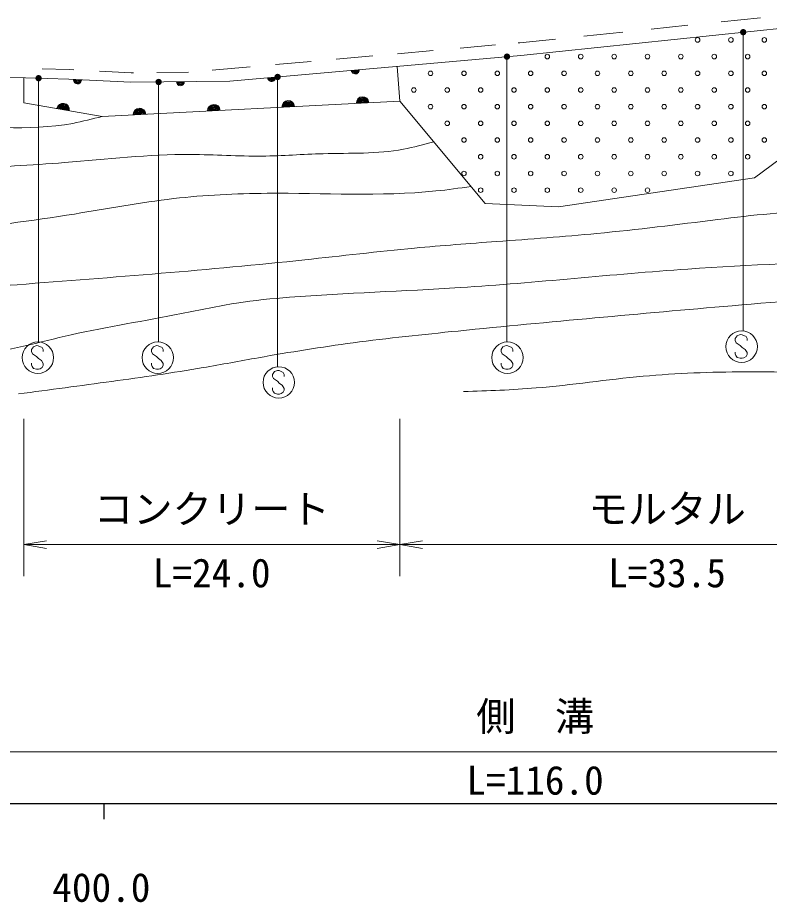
# Model space of a CAD drawing. Units: millimetres, scale not verified. Extents: x 40000 to 680000, y 20000 to 380000.
# Drawn here: x 462528 to 510301, y 198715 to 254935 of the extents above; entities that cross this region are included whole.
import ezdxf
from ezdxf.enums import TextEntityAlignment as Align

# ---------------------------------------------------------------- set-up
doc = ezdxf.new("R2010")
doc.units = ezdxf.units.MM
doc.header["$LTSCALE"] = 1000
for name, color, linetype, lineweight in [('M-BGD', 7, 'Continuous', 13), ('M-STR-STR3', 7, 'Continuous', 13), ('M-STR-STRC', 7, 'Continuous', 13), ('M-TTL-BAND', 7, 'Continuous', 25)]:
    doc.layers.add(name, color=color, linetype=linetype, lineweight=lineweight)
doc.styles.add('ＭＳ ゴシック', font='')
doc.styles.get('ＭＳ ゴシック').set_extended_font_data('MS Gothic')

# ---------------------------------------------------------------- blocks, each defined once
blk = doc.blocks.new('filled_dot')
at = {"color": 0, "linetype": 'Continuous', "lineweight": -2, "const_width": 1.25}
blk.add_lwpolyline([(-0.625, 0, 1), (0.625, 0, 1)], format="xyb", close=True, dxfattribs=at)
blk = doc.blocks.new('open_arrow')
at = {"color": 0, "linetype": 'Continuous', "lineweight": -2}
blk.add_lwpolyline([(7.5, 1.25), (0, 0), (7.5, -1.25)], dxfattribs=at)

msp = doc.modelspace()

# ---------------------------------------------------------------- linework, layer by layer
at = {"layer": 'M-BGD'}
for p, q in [((494517, 252540), (517440, 254934)), ((507249, 254674), (509745, 254935)), ((502791, 254209), (505131, 254453)), ((494441, 253337), (496712, 253574)), ((498522, 253763), (500985, 254020)), ((490643, 253000), (492892, 253200)), ((494341, 253328), (494441, 253337)), ((509362, 244759), (520797, 253213)), ((476010, 250900), (494517, 252540)), ((482760, 252301), (485101, 252509)), ((486660, 252647), (488934, 252849)), ((478923, 251961), (481180, 252161)), ((464075, 251684), (465806, 251633)), ((465806, 251633), (466104, 251618)), ((467730, 251534), (469740, 251430)), ((469740, 251430), (469882, 251432)), ((471381, 251449), (473390, 251471)), ((474898, 251605), (477302, 251818)), ((486818, 249636), (486649, 251843)), ((461644, 251155), (465782, 251034)), ((462919, 251118), (462919, 249528)), ((465782, 251034), (469728, 250830)), ((469728, 250830), (476010, 250900)), ((467905, 248660), (486818, 249636)), ((486818, 249636), (492237, 243133)), ((462919, 249528), (467905, 248660)), ((496898, 242916), (509362, 244759)), ((492237, 243133), (496898, 242916))]:
    msp.add_line(p, q, dxfattribs=at)
for centre in [(505741, 253523), (507862, 253523), (509984, 253523), (496195, 252462), (498316, 252462), (500438, 252462), (502559, 252462), (504680, 252462), (506802, 252462), (508923, 252462), (488770, 251401), (490892, 251401), (493013, 251401), (495134, 251401), (497256, 251401), (499377, 251401), (501498, 251401), (503620, 251401), (505741, 251401), (507862, 251401), (509984, 251401), (487710, 250341), (489831, 250341), (491952, 250341), (494074, 250341), (496195, 250341), (498316, 250341), (500438, 250341), (502559, 250341), (504680, 250341), (506802, 250341), (508923, 250341), (488770, 249280), (490892, 249280), (493013, 249280), (495134, 249280), (497256, 249280), (499377, 249280), (501498, 249280), (503620, 249280), (505741, 249280), (507862, 249280), (509984, 249280), (489831, 248219), (491952, 248219), (494074, 248219), (496195, 248219), (498316, 248219), (500438, 248219), (502559, 248219), (504680, 248219), (506802, 248219), (508923, 248219), (490892, 247159), (493013, 247159), (495134, 247159), (497256, 247159), (499377, 247159), (501498, 247159), (503620, 247159), (505741, 247159), (507862, 247159), (509984, 247159), (491952, 246098), (494074, 246098), (496195, 246098), (498316, 246098), (500438, 246098), (502559, 246098), (504680, 246098), (506802, 246098), (508923, 246098), (490892, 245037), (493013, 245037), (495134, 245037), (497256, 245037), (499377, 245037), (501498, 245037), (503620, 245037), (505741, 245037), (507862, 245037), (491952, 243977), (494074, 243977), (496195, 243977), (498316, 243977), (500438, 243977), (502559, 243977)]:
    msp.add_circle(centre, 145, dxfattribs=at)
for centre, radius, start, end in [((483989, 251607), 250, 185.065, 5.065), ((483989, 251607), 200, 185.065, 5.065), ((483989, 251607), 150, 185.065, 5.065), ((483989, 251607), 100, 185.065, 5.065), ((483989, 251607), 50, 185.065, 5.065), ((466324, 250974), 250, 177.5812, 357.5812), ((466324, 250974), 200, 177.5812, 357.5812), ((466324, 250974), 150, 177.5812, 357.5812), ((466324, 250974), 100, 177.5812, 357.5812), ((466324, 250974), 50, 177.5812, 357.5812), ((472869, 250865), 250, 180.6366, 0.6366), ((472869, 250865), 200, 180.6366, 0.6366), ((472869, 250865), 150, 180.6366, 0.6366), ((472869, 250865), 100, 180.6366, 0.6366), ((472869, 250865), 50, 180.6366, 0.6366), ((478670, 251136), 250, 185.065, 5.065), ((478670, 251136), 200, 185.065, 5.065), ((478670, 251136), 150, 185.065, 5.065), ((478670, 251136), 100, 185.065, 5.065), ((478670, 251136), 50, 185.065, 5.065), ((479726, 249270), 400, 2.9525, 182.9525), ((479726, 249270), 400, 2.9525, 182.9525), ((479726, 249270), 350, 2.9525, 182.9525), ((484454, 249514), 400, 2.9525, 182.9525), ((484454, 249514), 400, 2.9525, 182.9525), ((484454, 249514), 350, 2.9525, 182.9525), ((484454, 249514), 300, 2.9525, 182.9525), ((484454, 249514), 250, 2.9525, 182.9525), ((484454, 249514), 200, 2.9525, 182.9525), ((484454, 249514), 150, 2.9525, 182.9525), ((465412, 249094), 400, 350.1342, 170.1342), ((465412, 249094), 400, 350.1342, 170.1342), ((465412, 249094), 350, 350.1342, 170.1342), ((465412, 249094), 300, 350.1342, 170.1342), ((465412, 249094), 250, 350.1342, 170.1342), ((465412, 249094), 200, 350.1342, 170.1342), ((465412, 249094), 150, 350.1342, 170.1342), ((465412, 249094), 100, 350.1342, 170.1342), ((465412, 249094), 50, 350.1342, 170.1342), ((470269, 248782), 400, 2.9525, 182.9525), ((470269, 248782), 400, 2.9525, 182.9525), ((470269, 248782), 350, 2.9525, 182.9525), ((470269, 248782), 300, 2.9525, 182.9525), ((474997, 249026), 400, 2.9525, 182.9525), ((474997, 249026), 400, 2.9525, 182.9525), ((474997, 249026), 350, 2.9525, 182.9525), ((474997, 249026), 300, 2.9525, 182.9525), ((474997, 249026), 250, 2.9525, 182.9525), ((474997, 249026), 200, 2.9525, 182.9525), ((474997, 249026), 150, 2.9525, 182.9525), ((474997, 249026), 100, 2.9525, 182.9525), ((474997, 249026), 50, 2.9525, 182.9525), ((479726, 249270), 300, 2.9525, 182.9525), ((479726, 249270), 250, 2.9525, 182.9525), ((479726, 249270), 200, 2.9525, 182.9525), ((479726, 249270), 150, 2.9525, 182.9525), ((479726, 249270), 100, 2.9525, 182.9525), ((479726, 249270), 50, 2.9525, 182.9525), ((484454, 249514), 100, 2.9525, 182.9525), ((484454, 249514), 50, 2.9525, 182.9525), ((470269, 248782), 250, 2.9525, 182.9525), ((470269, 248782), 200, 2.9525, 182.9525), ((470269, 248782), 150, 2.9525, 182.9525), ((470269, 248782), 100, 2.9525, 182.9525), ((470269, 248782), 50, 2.9525, 182.9525)]:
    msp.add_arc(centre, radius, start, end, dxfattribs=at)
for points, knots in [([(419855, 239208), (421545, 240015), (423235, 240823), (424959, 241553), (426603, 242250), (428276, 242876), (429972, 243439), (433234, 244521), (436576, 245367), (439951, 246014), (442679, 246537), (445429, 246929), (448183, 247302), (451218, 247713), (454258, 248100), (457334, 248083), (460246, 248068), (463190, 247690), (466026, 248221), (466653, 248339), (467274, 248500), (467896, 248662)], [0, 0, 0, 0, 1, 1, 1, 2, 2, 2, 3, 3, 3, 4, 4, 4, 5, 5, 5, 6, 6, 6, 7, 7, 7, 7]), ([(423561, 237564), (425341, 238163), (427121, 238763), (428920, 239299), (431778, 240152), (434683, 240847), (437596, 241494), (440733, 242190), (443879, 242831), (447038, 243433), (451046, 244198), (455074, 244902), (459133, 245270), (461255, 245463), (463385, 245563), (465512, 245730), (468183, 245939), (470850, 246252), (473525, 246240), (475038, 246233), (476555, 246123), (478067, 246138), (479359, 246151), (480647, 246255), (481945, 246291), (483655, 246338), (485382, 246266), (487051, 246578), (487696, 246698), (488333, 246876), (488970, 247054)], [0, 0, 0, 0, 1, 1, 1, 2, 2, 2, 3, 3, 3, 4, 4, 4, 5, 5, 5, 6, 6, 6, 7, 7, 7, 8, 8, 8, 9, 9, 9, 10, 10, 10, 10]), ([(428340, 234363), (429969, 234763), (431598, 235164), (433169, 235728), (434621, 236250), (436023, 236912), (437461, 237484), (438800, 238017), (440169, 238473), (441558, 238850), (444207, 239568), (446929, 239996), (449654, 240362), (455154, 241099), (460670, 241581), (466140, 242459), (468236, 242795), (470325, 243190), (472432, 243435), (474404, 243664), (476392, 243762), (478382, 243776), (481966, 243802), (485558, 243557), (489112, 243922), (489857, 243999), (490600, 244102), (491344, 244205)], [0, 0, 0, 0, 1, 1, 1, 2, 2, 2, 3, 3, 3, 4, 4, 4, 5, 5, 5, 6, 6, 6, 7, 7, 7, 8, 8, 8, 9, 9, 9, 9]), ([(432051, 232008), (434242, 232445), (436432, 232881), (438613, 233358), (440980, 233875), (443335, 234440), (445687, 235033), (448898, 235843), (452103, 236707), (455367, 237220), (457721, 237591), (460105, 237779), (462487, 237965), (468595, 238441), (474692, 238896), (480776, 239547), (483102, 239796), (485427, 240074), (487756, 240292), (489492, 240454), (491230, 240583), (492969, 240711), (495096, 240866), (497224, 241020), (499344, 241223), (501906, 241468), (504455, 241785), (507023, 242107), (509238, 242384), (511467, 242665), (513678, 242526), (514905, 242448), (516126, 242242), (517354, 242107), (518653, 241964), (519959, 241902), (521263, 241921), (523616, 241954), (525962, 242251), (528290, 242619), (530107, 242906), (531913, 243236), (533735, 243456), (535309, 243647), (536895, 243755), (538482, 243782), (540816, 243822), (543154, 243687), (545463, 243317), (546968, 243075), (548461, 242734), (549977, 242665), (550750, 242630), (551529, 242666), (552304, 242712), (553837, 242803), (555351, 242934), (556911, 242898), (557746, 242879), (558595, 242812), (559377, 243038), (559820, 243165), (560242, 243387), (560680, 243549), (561442, 243831), (562254, 243932), (563066, 244032)], [0, 0, 0, 0, 1, 1, 1, 2, 2, 2, 3, 3, 3, 4, 4, 4, 5, 5, 5, 6, 6, 6, 7, 7, 7, 8, 8, 8, 9, 9, 9, 10, 10, 10, 11, 11, 11, 12, 12, 12, 13, 13, 13, 14, 14, 14, 15, 15, 15, 16, 16, 16, 17, 17, 17, 18, 18, 18, 19, 19, 19, 20, 20, 20, 21, 21, 21, 22, 22, 22, 22]), ([(563289, 242399), (561621, 242044), (559953, 241688), (558269, 241456), (555693, 241100), (553079, 241031), (550473, 240923), (548151, 240827), (545836, 240700), (543519, 240586), (539307, 240380), (535089, 240217), (530872, 240054), (526227, 239874), (521582, 239694), (516936, 239521), (512999, 239374), (509060, 239233), (505131, 238960), (500303, 238625), (495489, 238091), (490661, 237782), (487047, 237551), (483425, 237446), (479809, 237165), (478684, 237078), (477559, 236974), (476444, 236801), (475269, 236618), (474107, 236360), (472939, 236128), (470605, 235664), (468254, 235308), (465929, 234782), (463903, 234324), (461897, 233737), (459844, 233492), (458787, 233366), (457717, 233331), (456647, 233296)], [0, 0, 0, 0, 1, 1, 1, 2, 2, 2, 3, 3, 3, 4, 4, 4, 5, 5, 5, 6, 6, 6, 7, 7, 7, 8, 8, 8, 9, 9, 9, 10, 10, 10, 11, 11, 11, 12, 12, 12, 13, 13, 13, 13]), ([(462569, 231020), (464550, 231284), (466532, 231547), (468512, 231821), (470449, 232088), (472384, 232364), (474310, 232694), (475484, 232895), (476655, 233116), (477828, 233325), (479827, 233681), (481832, 234002), (483844, 234271), (486062, 234567), (488289, 234800), (490515, 235023), (496317, 235605), (502115, 236125), (507935, 236633), (511194, 236916), (514459, 237196), (517721, 237081), (519469, 237020), (521216, 236845), (522965, 236829), (523647, 236823), (524329, 236841), (525012, 236857), (530218, 236980), (535413, 236992), (540631, 236997), (544307, 237001), (547995, 237002), (551623, 237530), (552363, 237638), (553101, 237767), (553838, 237894), (555089, 238110), (556339, 238319), (557596, 238511), (558857, 238705), (560125, 238882), (561353, 239212), (562120, 239418), (562872, 239684), (563623, 239949)], [0, 0, 0, 0, 1, 1, 1, 2, 2, 2, 3, 3, 3, 4, 4, 4, 5, 5, 5, 6, 6, 6, 7, 7, 7, 8, 8, 8, 9, 9, 9, 10, 10, 10, 11, 11, 11, 12, 12, 12, 13, 13, 13, 14, 14, 14, 15, 15, 15, 15]), ([(490874, 231171), (492412, 231224), (493950, 231277), (495482, 231403), (497751, 231591), (500007, 231940), (502276, 232148), (504425, 232345), (506585, 232416), (508745, 232427), (512066, 232444), (515386, 232318), (518704, 232334), (521527, 232348), (524349, 232464), (527173, 232613), (529727, 232748), (532283, 232909), (534806, 233311), (536702, 233614), (538580, 234053), (540483, 234289), (542225, 234504), (543987, 234549), (545742, 234661), (547872, 234797), (549991, 235031), (552117, 235219), (554247, 235407), (556384, 235548), (558493, 235871), (560351, 236155), (562188, 236580), (564025, 237004)], [0, 0, 0, 0, 1, 1, 1, 2, 2, 2, 3, 3, 3, 4, 4, 4, 5, 5, 5, 6, 6, 6, 7, 7, 7, 8, 8, 8, 9, 9, 9, 10, 10, 10, 11, 11, 11, 11])]:
    msp.add_open_spline(points, degree=3, knots=knots, dxfattribs=at)
at = {"layer": 'M-STR-STR3'}
for p, q in [((462919, 229448), (462919, 219448)), ((486818, 229448), (486818, 219448)), ((462919, 221448), (486818, 221448)), ((486818, 221448), (520797, 221448)), ((430409, 208270), (560433, 208270))]:
    msp.add_line(p, q, dxfattribs=at)
at = {"layer": 'M-STR-STRC'}
for p, q in [((508640, 254015), (508640, 235023)), ((493626, 252461), (493626, 234328)), ((463855, 251090), (463855, 234328)), ((471484, 250850), (471484, 234328)), ((479048, 251169), (479048, 232752)), ((508257, 234725), (508133, 234541)), ((508133, 234541), (508135, 234409)), ((508449, 234791), (508257, 234725)), ((508570, 234789), (508449, 234791)), ((508820, 234670), (508570, 234789)), ((508883, 234538), (508820, 234670)), ((508883, 234409), (508883, 234538)), ((463525, 234026), (463401, 233842)), ((463717, 234092), (463525, 234026)), ((463838, 234090), (463717, 234092)), ((464089, 233971), (463838, 234090)), ((464152, 233839), (464089, 233971)), ((471151, 234027), (471027, 233842)), ((471343, 234092), (471151, 234027)), ((471464, 234090), (471343, 234092)), ((471714, 233971), (471464, 234090)), ((471777, 233840), (471714, 233971)), ((493374, 234026), (493251, 233842)), ((493567, 234092), (493374, 234026)), ((493688, 234089), (493567, 234092)), ((493938, 233971), (493688, 234089)), ((494001, 233839), (493938, 233971)), ((508135, 234409), (508199, 234280)), ((508199, 234280), (508454, 234099)), ((508454, 234099), (508583, 233967)), ((508583, 233967), (508762, 233851)), ((463401, 233842), (463404, 233710)), ((463404, 233710), (463467, 233581)), ((463467, 233581), (463723, 233400)), ((463723, 233400), (463852, 233268)), ((464152, 233710), (464152, 233839)), ((471027, 233842), (471030, 233711)), ((471030, 233711), (471093, 233582)), ((471093, 233582), (471348, 233400)), ((471348, 233400), (471477, 233268)), ((471777, 233711), (471777, 233840)), ((493251, 233842), (493253, 233710)), ((493253, 233710), (493316, 233581)), ((493316, 233581), (493572, 233399)), ((493572, 233399), (493701, 233267)), ((494001, 233710), (494001, 233839)), ((508135, 233562), (508133, 233683)), ((508175, 233459), (508135, 233562)), ((508259, 233348), (508175, 233459)), ((508446, 233288), (508259, 233348)), ((508681, 233317), (508580, 233288)), ((508823, 233409), (508681, 233317)), ((508762, 233851), (508889, 233651)), ((508883, 233540), (508823, 233409)), ((508889, 233651), (508883, 233540)), ((463404, 232863), (463401, 232984)), ((463443, 232760), (463404, 232863)), ((463528, 232649), (463443, 232760)), ((463852, 233268), (464031, 233152)), ((464031, 233152), (464157, 232952)), ((464152, 232841), (464091, 232710)), ((464157, 232952), (464152, 232841)), ((471030, 232863), (471027, 232984)), ((471069, 232760), (471030, 232863)), ((471153, 232649), (471069, 232760)), ((471477, 233268), (471656, 233152)), ((471656, 233152), (471783, 232952)), ((471777, 232842), (471717, 232710)), ((471783, 232952), (471777, 232842)), ((493253, 232862), (493251, 232983)), ((493293, 232759), (493253, 232862)), ((493377, 232649), (493293, 232759)), ((493701, 233267), (493880, 233152)), ((493880, 233152), (494006, 232951)), ((494001, 232841), (493940, 232709)), ((494006, 232951), (494001, 232841)), ((508580, 233288), (508446, 233288)), ((463715, 232589), (463528, 232649)), ((463849, 232589), (463715, 232589)), ((463949, 232618), (463849, 232589)), ((464091, 232710), (463949, 232618)), ((471340, 232589), (471153, 232649)), ((471475, 232589), (471340, 232589)), ((471575, 232618), (471475, 232589)), ((471717, 232710), (471575, 232618)), ((478842, 232451), (478718, 232267)), ((478718, 232267), (478721, 232135)), ((479034, 232517), (478842, 232451)), ((479155, 232515), (479034, 232517)), ((479405, 232396), (479155, 232515)), ((479468, 232265), (479405, 232396)), ((479468, 232135), (479468, 232265)), ((493564, 232588), (493377, 232649)), ((493698, 232588), (493564, 232588)), ((493798, 232617), (493698, 232588)), ((493940, 232709), (493798, 232617)), ((478721, 232135), (478784, 232006)), ((478784, 232006), (479039, 231825)), ((479039, 231825), (479168, 231693)), ((479168, 231693), (479347, 231577)), ((478721, 231288), (478718, 231409)), ((478760, 231185), (478721, 231288)), ((478844, 231074), (478760, 231185)), ((479031, 231014), (478844, 231074)), ((479408, 231135), (479266, 231043)), ((479347, 231577), (479474, 231377)), ((479468, 231266), (479408, 231135)), ((479474, 231377), (479468, 231266)), ((479166, 231014), (479031, 231014)), ((479266, 231043), (479166, 231014))]:
    msp.add_line(p, q, dxfattribs=at)
for centre in [(508540, 234029), (463809, 233330), (471434, 233330), (493658, 233329), (479125, 231755)]:
    msp.add_circle(centre, 1000, dxfattribs=at)
at = {"layer": 'M-TTL-BAND'}
for p, q in [((40000, 205000), (579000, 205000)), ((468000, 205000), (468000, 204000))]:
    msp.add_line(p, q, dxfattribs=at)

# ---------------------------------------------------------------- block references
at = {"layer": 'M-STR-STR3', "xscale": 193, "yscale": 193}
for p in [(462919, 221448), (486818, 221448)]:
    msp.add_blockref('open_arrow', p, dxfattribs=at)
at = {"layer": 'M-STR-STR3', "xscale": 193, "yscale": 193, "rotation": 180}
msp.add_blockref('open_arrow', (486818, 221448), dxfattribs=at)
at = {"layer": 'M-STR-STRC', "xscale": 160, "yscale": 160, "rotation": 270}
for p in [(508640, 254015), (493626, 252461), (479048, 251169), (463855, 251090), (471484, 250850)]:
    msp.add_blockref('filled_dot', p, dxfattribs=at)

# ---------------------------------------------------------------- texts
at = {"layer": 'M-STR-STR3', "style": 'ＭＳ ゴシック'}
for s, p in [('コンクリート', (467369, 222244)), ('モルタル', (498808, 222244)), ('L=24.0', (471119, 218186)), ('L=33.5', (500058, 218186)), ('側\u3000溝', (491671, 209067)), ('L=116.0', (491046, 205008))]:
    msp.add_text(s, height=1833, dxfattribs=at).set_placement(p, align=Align.BOTTOM_LEFT)
at = {"layer": 'M-TTL-BAND', "style": 'ＭＳ ゴシック'}
msp.add_text('400.0', height=1833, dxfattribs=at).set_placement((467844, 198195), align=Align.BOTTOM_CENTER)

doc.saveas('drawing.dxf')
